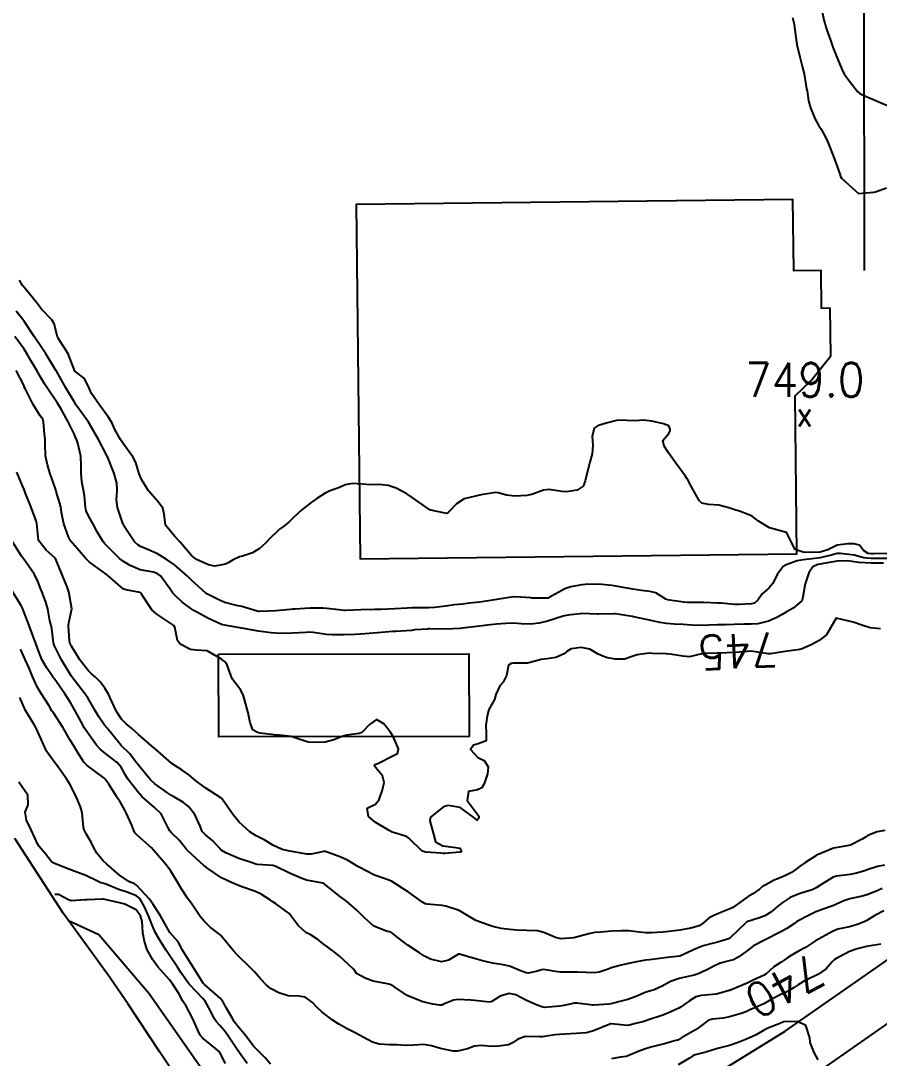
# Model space of a CAD drawing. Header units: metres. Extents: x 298520 to 308411, y 7433745 to 7450750.
# Drawn here: x 305384 to 305485.1, y 7436093.1 to 7436215.3 of the extents above; entities that cross this region are included whole.
import ezdxf
from ezdxf.enums import TextEntityAlignment as Align

# ---------------------------------------------------------------- set-up
doc = ezdxf.new("R2010")
doc.units = ezdxf.units.M
doc.header["$LTSCALE"] = 10
for name, color, linetype in [('Area', 45, 'Continuous'), ('Cotas', 45, 'Continuous'), ('Curvas de Nivel 1m', 11, 'Continuous'), ('Curvas de Nivel 5m', 15, 'Continuous'), ('Edificações', 30, 'Continuous'), ('Pontos Cotados', 45, 'Continuous'), ('Vias Primárias', 230, 'Continuous')]:
    doc.layers.add(name, color=color, linetype=linetype)
doc.styles.add('Style-STANDARD', font='STANDARD.shx')

# ---------------------------------------------------------------- blocks, each defined once
blk = doc.blocks.new('ELVTXT_155')
at = {"layer": 'Pontos Cotados', "linetype": 'Continuous', "style": 'Style-STANDARD'}
for s, height, p in [('749.0', 4, (0, 4)), ('x', 3, (0, 0))]:
    blk.add_text(s, height=height, dxfattribs=at).set_placement(p, align=Align.MIDDLE_CENTER)

msp = doc.modelspace()

# ---------------------------------------------------------------- linework, layer by layer
at = {"layer": 'Area'}
msp.add_polyline3d([(305448.01, 7436023.34, 729.66), (305439.39, 7436035.74, 737.55), (305438.79, 7436036.49, 729.4), (305428.75, 7436051.73, 733.99), (305424.56, 7436058.82, 734.37), (305421.03, 7436063.97, 744.62), (305420.25, 7436064.88, 744.24), (305417.16, 7436069.39, 737.42), (305415.97, 7436071.05, 737.43), (305411.96, 7436076.43, 737.43), (305408.42, 7436082.46, 744.58), (305405.44, 7436086.85, 737.63), (305405.25, 7436087.03, 737.61), (305404.37, 7436087.9, 737.55), (305400.4, 7436093.87, 740.87), (305396.69, 7436099.49, 737.48), (305394.27, 7436103.04, 745.26), (305393.84, 7436103.61, 745.12), (305389.02, 7436110.2, 738.42), (305384.65, 7436117, 747.47), (305383.34, 7436119, 739.32)], dxfattribs=at)
at = {"layer": 'Curvas de Nivel 1m', "flags": 128}
for points, elevation in [([(305478.23, 7436216.98), (305478.65, 7436215.23), (305478.71, 7436214.97), (305478.75, 7436214.82), (305478.9, 7436214.29), (305479.36, 7436212.97), (305479.66, 7436212.17), (305480.12, 7436210.96), (305480.84, 7436209.31), (305481.04, 7436208.95), (305481.6, 7436208.17), (305482.54, 7436206.93), (305482.81, 7436206.71), (305483.24, 7436206.49), (305484.8, 7436205.83), (305486.62, 7436205.04)], 747), ([(305474.91, 7436215.65), (305475.07, 7436215.02), (305475.11, 7436214.81), (305475.34, 7436213.02), (305475.43, 7436212.46), (305475.76, 7436211.01), (305476.09, 7436209.75), (305476.27, 7436209.01), (305476.57, 7436207.24), (305476.61, 7436207), (305476.8, 7436205.84), (305477.01, 7436205), (305477.54, 7436203.76), (305477.98, 7436202.98), (305478.28, 7436202.49), (305478.75, 7436201.63), (305479.06, 7436200.97), (305479.3, 7436200.4), (305479.86, 7436198.96), (305480.51, 7436197.14), (305480.57, 7436196.95), (305480.69, 7436196.73), (305482.66, 7436194.93), (305484.49, 7436195.08), (305484.67, 7436195.14), (305485.96, 7436195.6)], 748), ([(305486.16, 7436152.54), (305484.53, 7436152.53), (305484.16, 7436152.52), (305483.83, 7436152.57), (305483.25, 7436152.91), (305482.78, 7436153.53), (305482.17, 7436153.7), (305481.4, 7436153.71), (305480.17, 7436153.52), (305479.08, 7436152.97), (305478.16, 7436152.71), (305476.46, 7436152.69), (305476.16, 7436152.72), (305475.21, 7436153.01), (305474.18, 7436155.02), (305472.19, 7436155.56), (305470.89, 7436156.38), (305470.21, 7436156.9), (305469.88, 7436157.08), (305468.65, 7436157.52), (305468.22, 7436157.66), (305467.39, 7436157.94), (305466.22, 7436158.24), (305465.02, 7436158.34), (305464.23, 7436158.49), (305463.9, 7436158.81), (305463.7, 7436159.15), (305463.01, 7436160.4), (305462.61, 7436161.16), (305462.48, 7436161.38), (305462.27, 7436161.69), (305461.18, 7436163.18), (305460.3, 7436164.4), (305459.8, 7436165.19), (305459.65, 7436165.86), (305460.33, 7436166.68), (305460.5, 7436167.01), (305460.51, 7436167.19), (305460.34, 7436167.59), (305459.71, 7436167.82), (305458.34, 7436168.12), (305457.38, 7436168.26), (305456.34, 7436168.17), (305455.39, 7436168.2), (305454.34, 7436168.23), (305452.97, 7436167.91), (305452.34, 7436167.71), (305452.02, 7436167.61), (305451.56, 7436167.3), (305451.3, 7436166.32), (305451.39, 7436165.3), (305451.32, 7436164.28), (305451.06, 7436163.3), (305450.9, 7436162.68), (305450.54, 7436161.31), (305450.48, 7436161.09), (305450.25, 7436160.49), (305449.56, 7436160), (305448.24, 7436159.82), (305447.73, 7436159.85), (305446.24, 7436160.08), (305445.6, 7436160.01), (305444.23, 7436159.51), (305444.14, 7436159.48), (305443.64, 7436159.39), (305442.23, 7436159.3), (305441.23, 7436159.42), (305440.24, 7436159.7), (305439.95, 7436159.72), (305438.23, 7436159.45), (305436.23, 7436158.98), (305435.33, 7436158.39), (305434.48, 7436157.5), (305434.35, 7436157.35), (305434.21, 7436157.28), (305432.88, 7436157.52), (305432.34, 7436157.66), (305432.21, 7436157.71), (305431.71, 7436158.04), (305430.23, 7436159.05), (305429.48, 7436159.56), (305428.24, 7436160.24), (305427.29, 7436160.54), (305426.25, 7436160.67), (305425.23, 7436160.63), (305424.25, 7436160.7), (305423.09, 7436160.79), (305422.25, 7436160.63), (305421.56, 7436160.34), (305420.24, 7436159.84), (305420.11, 7436159.79), (305419.89, 7436159.67), (305418.9, 7436159.01), (305418.22, 7436158.57), (305417.13, 7436157.71), (305416.2, 7436156.83), (305415.63, 7436156.29), (305414.96, 7436155.73), (305414.52, 7436155.4), (305414.18, 7436155.12), (305413.49, 7436154.43), (305412.84, 7436153.76), (305412.16, 7436153.14), (305411.31, 7436152.62), (305410.15, 7436152.25), (305409.79, 7436152.15), (305409.05, 7436151.8), (305408.48, 7436151.46), (305408.14, 7436151.3), (305406.9, 7436151.06), (305406.13, 7436151.22), (305404.74, 7436151.85), (305404.15, 7436152.32), (305403.43, 7436153.14), (305402.8, 7436153.88), (305402.17, 7436154.55), (305401.07, 7436155.9), (305400.93, 7436157.18), (305400.77, 7436157.9), (305400.22, 7436158.63), (305399.08, 7436159.92), (305398.25, 7436161.25), (305397.99, 7436161.93), (305397.6, 7436163.27), (305397.26, 7436163.95), (305396.3, 7436165.22), (305395.79, 7436165.97), (305395.14, 7436167.15), (305394.76, 7436167.98), (305394.34, 7436168.65), (305393.34, 7436169.99), (305392.37, 7436171.38), (305392.11, 7436172), (305391.55, 7436173.16), (305390.4, 7436174.03), (305389.64, 7436176.04), (305388.45, 7436177.92), (305388.4, 7436178), (305388.38, 7436178.05), (305387.99, 7436179.58), (305387.69, 7436180.06), (305386.49, 7436181.33), (305385.91, 7436182.09), (305384.52, 7436183.77), (305384.27, 7436184.1), (305383.9, 7436184.74)], 748), ([(305486.15, 7436151.98), (305485.07, 7436151.97), (305484.15, 7436151.96), (305483.3, 7436152.06), (305482.16, 7436152.34), (305480.56, 7436152.55), (305480.16, 7436152.54), (305479.61, 7436152.41), (305478.15, 7436152.05), (305477.23, 7436151.91), (305476.15, 7436151.79), (305475.47, 7436151.68), (305474.15, 7436151.24), (305473.79, 7436151.03), (305473.09, 7436150.07), (305472.59, 7436149.04), (305472.11, 7436148.48), (305471.35, 7436147.81), (305470.83, 7436147.06), (305470.44, 7436146.71), (305470.09, 7436146.62), (305468.63, 7436146.55), (305468.08, 7436146.56), (305466.51, 7436146.69), (305466.09, 7436146.72), (305464.46, 7436146.77), (305464.09, 7436146.77), (305462.46, 7436146.79), (305462.09, 7436146.83), (305460.16, 7436147.12), (305460.09, 7436147.13), (305459.98, 7436147.19), (305458.82, 7436147.93), (305458.1, 7436148.1), (305457.12, 7436148.21), (305456.1, 7436148.37), (305454.76, 7436148.6), (305454.11, 7436148.7), (305453.62, 7436148.78), (305452.11, 7436148.95), (305450.51, 7436148.91), (305450.11, 7436148.85), (305448.81, 7436148.62), (305448.1, 7436148.38), (305446.26, 7436147.36), (305446.15, 7436147.3), (305446.09, 7436147.28), (305444.16, 7436147.31), (305444.09, 7436147.32), (305442.91, 7436147.4), (305442.15, 7436147.47), (305442.09, 7436147.47), (305442.04, 7436147.46), (305441.84, 7436147.41), (305440.34, 7436147.17), (305440.09, 7436147.13), (305438.62, 7436146.91), (305438.08, 7436146.84), (305436.85, 7436146.7), (305436.08, 7436146.61), (305435.07, 7436146.5), (305434.08, 7436146.37), (305432.77, 7436146.21), (305432.08, 7436146.17), (305431.45, 7436146.16), (305430.08, 7436146.14), (305429.52, 7436146.11), (305428.08, 7436146.03), (305426.43, 7436145.95), (305426.08, 7436145.96), (305425.71, 7436145.97), (305424.08, 7436145.91), (305422.29, 7436145.86), (305422.08, 7436145.86), (305421.85, 7436145.88), (305420.08, 7436146.08), (305419.64, 7436146.11), (305418.08, 7436146.12), (305416.36, 7436146), (305416.08, 7436145.99), (305415.81, 7436145.98), (305414.07, 7436145.81), (305413.2, 7436145.75), (305412.12, 7436145.73), (305412.07, 7436145.73), (305411.89, 7436145.77), (305410.08, 7436146.3), (305409.44, 7436146.43), (305408.08, 7436146.79), (305407.37, 7436147.1), (305406.09, 7436147.71), (305405.89, 7436147.84), (305404.11, 7436149.44), (305403.9, 7436149.65), (305403.67, 7436149.87), (305402.13, 7436151.22), (305401.18, 7436151.9), (305400.15, 7436152.5), (305399.08, 7436152.99), (305398.16, 7436153.39), (305397.81, 7436153.59), (305397.43, 7436153.94), (305396.19, 7436155.83), (305396.13, 7436155.96), (305396.08, 7436156.08), (305395.44, 7436157.97), (305395.31, 7436158.88), (305395.41, 7436159.97), (305395.37, 7436160.84), (305395.03, 7436161.97), (305394.28, 7436163.84), (305394.22, 7436163.98), (305394.17, 7436164.1), (305393.19, 7436165.99), (305392.33, 7436167.45), (305392.13, 7436167.8), (305392.01, 7436168), (305391.32, 7436168.99), (305390.57, 7436170.03), (305390.36, 7436170.35), (305389.36, 7436172.04), (305388.4, 7436173.74), (305388.29, 7436173.94), (305388.22, 7436174.05), (305387.89, 7436174.57), (305387, 7436176.07), (305386.77, 7436176.41), (305386.44, 7436176.87), (305385.62, 7436178.09), (305384.47, 7436179.84), (305384.28, 7436180.1), (305383.52, 7436181.07)], 747), ([(305485.61, 7436151.42), (305484.15, 7436151.4), (305482.72, 7436151.49), (305482.15, 7436151.59), (305481.4, 7436151.69), (305480.15, 7436151.64), (305478.55, 7436151.38), (305478.15, 7436151.3), (305477.88, 7436151.25), (305477.3, 7436150.99), (305476.84, 7436150.28), (305476.4, 7436149), (305476.34, 7436148.77), (305476.1, 7436147.4), (305476.03, 7436147.06), (305475.99, 7436147), (305474.98, 7436146.11), (305474.07, 7436145.59), (305473.7, 7436145.39), (305473.05, 7436145.04), (305472.06, 7436144.59), (305470.82, 7436144.29), (305470.05, 7436144.24), (305469.2, 7436144.23), (305468.05, 7436144.19), (305467.01, 7436144.16), (305466.05, 7436144.14), (305465.06, 7436144.12), (305464.05, 7436144.09), (305463.03, 7436144.13), (305462.05, 7436144.2), (305460.99, 7436144.24), (305460.05, 7436144.31), (305459.29, 7436144.43), (305458.06, 7436144.7), (305456.2, 7436145.1), (305456.06, 7436145.12), (305455.27, 7436145.25), (305454.07, 7436145.45), (305453.86, 7436145.47), (305452.07, 7436145.43), (305451.93, 7436145.43), (305450.07, 7436145.48), (305449.91, 7436145.47), (305448.75, 7436145.32), (305448.06, 7436145.23), (305447.91, 7436145.18), (305446.05, 7436144.57), (305445.07, 7436144.35), (305444.05, 7436144.24), (305442.94, 7436144.29), (305442.05, 7436144.36), (305441.15, 7436144.32), (305440.05, 7436144.24), (305439.32, 7436144.16), (305438.05, 7436144.01), (305436.38, 7436143.81), (305436.05, 7436143.77), (305435.79, 7436143.74), (305434.04, 7436143.66), (305432.18, 7436143.67), (305432.04, 7436143.67), (305431.92, 7436143.66), (305430.42, 7436143.55), (305430.08, 7436143.51), (305430.04, 7436143.51), (305428.22, 7436143.39), (305428.04, 7436143.38), (305427.84, 7436143.37), (305426.04, 7436143.22), (305424.57, 7436143.08), (305424.04, 7436143.04), (305423.42, 7436143.02), (305422.04, 7436142.97), (305420.72, 7436142.98), (305420.04, 7436143.03), (305418.48, 7436143.24), (305418.04, 7436143.28), (305417.61, 7436143.27), (305416.04, 7436143.17), (305414.64, 7436143.13), (305414.04, 7436143.17), (305413.51, 7436143.22), (305412.04, 7436143.41), (305410.08, 7436143.75), (305410.04, 7436143.76), (305409.82, 7436143.79), (305408.05, 7436144.1), (305407.66, 7436144.21), (305406.06, 7436144.93), (305404.43, 7436145.86), (305404.08, 7436146.08), (305403.04, 7436146.83), (305402.09, 7436147.71), (305401.95, 7436147.89), (305401.65, 7436148.34), (305400.5, 7436149.91), (305400.12, 7436150.21), (305399.69, 7436150.34), (305398.12, 7436150.64), (305396.94, 7436151.14), (305396.14, 7436151.61), (305395.67, 7436151.96), (305394.16, 7436153.45), (305393.9, 7436153.73), (305393.72, 7436153.99), (305393.06, 7436155.11), (305392.58, 7436156), (305392.2, 7436156.65), (305391.75, 7436157.54), (305391.65, 7436158.01), (305391.56, 7436159.34), (305391.44, 7436160.01), (305391.25, 7436161.01), (305391.16, 7436162.02), (305391.14, 7436162.88), (305391.1, 7436164.02), (305390.78, 7436165.55), (305390.59, 7436166.03), (305390.5, 7436166.22), (305390.32, 7436166.63), (305389.64, 7436168.04), (305388.75, 7436169.64), (305388.5, 7436170.05), (305388.36, 7436170.26), (305387.14, 7436172.07), (305386.85, 7436172.53), (305386.4, 7436173.29), (305385.92, 7436174.08), (305385.23, 7436175.28), (305384.76, 7436176.1), (305384.44, 7436176.6), (305383.33, 7436178.11)], 746), ([(305485.77, 7436119.94), (305484.86, 7436119.8), (305483.76, 7436119.37), (305483.48, 7436119.18), (305483.1, 7436118.91), (305481.75, 7436118.24), (305480.64, 7436118.04), (305479.74, 7436117.88), (305477.83, 7436117.08), (305477.73, 7436117.03), (305477.7, 7436117.01), (305477.65, 7436116.98), (305476.48, 7436116.24), (305475.72, 7436115.7), (305475.32, 7436115.4), (305474.77, 7436115.01), (305474.08, 7436114.65), (305473.71, 7436114.5), (305472.67, 7436114.06), (305471.69, 7436113.53), (305471.39, 7436113.35), (305471, 7436113.06), (305470.23, 7436112.51), (305469.67, 7436112.16), (305468.16, 7436111.09), (305467.87, 7436110.89), (305467.66, 7436110.78), (305466.45, 7436110.31), (305465.65, 7436109.96), (305465.11, 7436109.65), (305464.47, 7436109.13), (305463.99, 7436108.78), (305463.63, 7436108.64), (305462.94, 7436108.47), (305461.62, 7436108.21), (305460.71, 7436108.09), (305459.62, 7436107.98), (305458.3, 7436107.89), (305457.62, 7436107.91), (305456.85, 7436107.99), (305455.62, 7436108.12), (305454.72, 7436108.15), (305453.62, 7436108.11), (305452.34, 7436108), (305451.62, 7436107.93), (305451.08, 7436107.83), (305449.61, 7436107.42), (305449.17, 7436107.32), (305447.61, 7436107.19), (305447.01, 7436107.35), (305445.62, 7436107.94), (305444.87, 7436108.12), (305443.62, 7436108.17), (305442.43, 7436108.21), (305441.62, 7436108.3), (305440.61, 7436108.43), (305439.63, 7436108.65), (305439.03, 7436108.85), (305437.63, 7436109.35), (305437.43, 7436109.46), (305435.65, 7436110.53), (305434.1, 7436111.06), (305433.66, 7436111.13), (305431.9, 7436111.29), (305431.66, 7436111.32), (305431.34, 7436111.53), (305429.67, 7436112.73), (305429.16, 7436113.04), (305428.36, 7436113.57), (305427.69, 7436113.98), (305427.07, 7436114.21), (305425.7, 7436114.7), (305423.88, 7436115.62), (305423.71, 7436115.72), (305422.53, 7436116.44), (305421.72, 7436116.81), (305419.92, 7436117.48), (305419.73, 7436117.49), (305418.25, 7436117.17), (305417.73, 7436117.18), (305417.29, 7436117.26), (305415.73, 7436117.52), (305414.81, 7436117.73), (305413.74, 7436118.22), (305412.79, 7436118.8), (305411.75, 7436119.32), (305411.01, 7436119.78), (305409.77, 7436120.91), (305409.05, 7436121.8), (305407.8, 7436123.61), (305407.71, 7436123.72), (305407.6, 7436123.81), (305405.82, 7436124.95), (305404.62, 7436125.85), (305403.84, 7436126.49), (305403.03, 7436127.06), (305401.85, 7436127.85), (305401.8, 7436127.89), (305399.87, 7436129.55), (305399.45, 7436129.91), (305397.89, 7436131.26), (305397.12, 7436131.94), (305396.46, 7436132.51), (305395.91, 7436133.06), (305395.33, 7436133.97), (305394.77, 7436135.14), (305394.37, 7436135.98), (305393.96, 7436136.7), (305393.41, 7436137.43), (305392.85, 7436138), (305392.38, 7436138.4), (305391.98, 7436138.78), (305391.01, 7436140.02), (305390.02, 7436141.64), (305389.84, 7436142.03), (305389.79, 7436142.26), (305389.67, 7436144.03), (305389.69, 7436144.39), (305390.04, 7436146.03), (305390.04, 7436146.06), (305389.7, 7436148.03), (305389.51, 7436148.63), (305388.92, 7436150.04), (305388.14, 7436151.95), (305388.06, 7436152.05), (305387.02, 7436152.93), (305386.16, 7436154.03), (305386.14, 7436154.08), (305386.12, 7436154.12), (305385.94, 7436156.08), (305385.87, 7436156.41), (305385.24, 7436158.09), (305384.58, 7436159.74), (305384.43, 7436160.1), (305384.24, 7436160.51), (305383.57, 7436162.11)], 744), ([(305485.72, 7436115.87), (305484.9, 7436115.7), (305483.71, 7436115.33), (305483.4, 7436115.22), (305482.42, 7436114.92), (305481.7, 7436114.77), (305480.08, 7436114.57), (305479.7, 7436114.45), (305478.35, 7436113.63), (305477.69, 7436113.2), (305477.55, 7436113.12), (305477.2, 7436112.98), (305476.06, 7436112.61), (305475.68, 7436112.49), (305474.62, 7436112.06), (305473.67, 7436111.44), (305473.19, 7436111.03), (305472.36, 7436110.33), (305471.65, 7436109.89), (305471.03, 7436109.66), (305469.64, 7436109.23), (305469.53, 7436109.18), (305469.39, 7436109.07), (305467.62, 7436107.35), (305467.47, 7436107.24), (305467.15, 7436107.1), (305465.97, 7436106.76), (305465.61, 7436106.67), (305464.38, 7436106.36), (305463.6, 7436106.07), (305461.65, 7436105.17), (305461.61, 7436105.15), (305461.59, 7436105.15), (305459.83, 7436104.95), (305459.59, 7436104.92), (305458.06, 7436104.74), (305457.58, 7436104.67), (305456.35, 7436104.46), (305455.58, 7436104.29), (305454.74, 7436104.09), (305453.57, 7436103.77), (305453.2, 7436103.64), (305452.15, 7436103.28), (305451.56, 7436103.19), (305449.6, 7436103.27), (305449.56, 7436103.27), (305449.52, 7436103.27), (305447.56, 7436103.29), (305447.01, 7436103.35), (305445.57, 7436103.57), (305445.37, 7436103.56), (305444.74, 7436103.37), (305443.78, 7436103.15), (305443.56, 7436103.19), (305443.42, 7436103.24), (305443, 7436103.39), (305441.57, 7436103.96), (305440.84, 7436104.15), (305439.58, 7436104.35), (305438.42, 7436104.6), (305437.58, 7436104.83), (305435.68, 7436105.39), (305435.59, 7436105.39), (305434.39, 7436104.68), (305433.58, 7436104.48), (305432.29, 7436104.81), (305431.59, 7436105.17), (305430.99, 7436105.54), (305429.6, 7436106.47), (305428.97, 7436106.92), (305428.13, 7436107.57), (305427.86, 7436107.82), (305427.62, 7436107.97), (305427.09, 7436108.11), (305425.62, 7436108.67), (305424.57, 7436109.61), (305423.65, 7436110.55), (305422.38, 7436111.64), (305421.95, 7436111.93), (305421.67, 7436112.14), (305419.77, 7436113.67), (305419.68, 7436113.73), (305419.6, 7436113.75), (305417.69, 7436114.12), (305417.06, 7436114.33), (305415.7, 7436114.94), (305414.01, 7436115.74), (305413.71, 7436115.81), (305411.89, 7436115.95), (305411.72, 7436115.98), (305411.4, 7436116.09), (305409.72, 7436116.65), (305408.2, 7436117.33), (305407.73, 7436117.59), (305407.61, 7436117.69), (305407.49, 7436117.81), (305406.65, 7436118.73), (305405.75, 7436119.47), (305405.42, 7436119.84), (305405.17, 7436120.44), (305404.53, 7436121.85), (305403.79, 7436122.77), (305403.19, 7436123.26), (305402.13, 7436123.89), (305401.81, 7436124.07), (305401.32, 7436124.38), (305399.83, 7436125.44), (305399.31, 7436125.92), (305397.85, 7436127.67), (305397.75, 7436127.83), (305397.68, 7436127.93), (305396.9, 7436128.98), (305395.87, 7436129.94), (305395.85, 7436129.96), (305395.7, 7436130.14), (305394.2, 7436131.98), (305393.91, 7436132.35), (305393.24, 7436133.31), (305392.83, 7436134), (305391.95, 7436135.55), (305391.64, 7436136.01), (305390.45, 7436137.54), (305390.07, 7436138.03), (305389.97, 7436138.16), (305388.84, 7436140.04), (305388.02, 7436141.7), (305387.91, 7436142.05), (305387.71, 7436143.73), (305387.64, 7436144.06), (305387.48, 7436144.63), (305387.23, 7436146.06), (305386.97, 7436146.95), (305386.51, 7436148.07), (305386.39, 7436148.37), (305386.1, 7436149.18), (305385.68, 7436150.08), (305384.6, 7436151.63), (305384.25, 7436152.1), (305384.14, 7436152.25), (305382.95, 7436154.11)], 743), ([(305485.45, 7436113.11), (305484.94, 7436112.89), (305483.68, 7436112.39), (305482.95, 7436112.19), (305481.67, 7436111.89), (305480.95, 7436111.65), (305479.66, 7436111.1), (305479.28, 7436110.96), (305478.08, 7436110.55), (305477.65, 7436110.36), (305476.72, 7436109.91), (305475.64, 7436109.36), (305475.42, 7436109.22), (305475.12, 7436109.01), (305474.23, 7436108.41), (305473.62, 7436108.07), (305471.61, 7436107.05), (305470.31, 7436106.36), (305469.6, 7436105.84), (305468.6, 7436105.08), (305467.94, 7436104.74), (305467.59, 7436104.63), (305466.37, 7436104.32), (305465.58, 7436103.95), (305465.04, 7436103.66), (305463.99, 7436103.14), (305463.68, 7436103.02), (305463.56, 7436102.98), (305463.34, 7436102.92), (305461.56, 7436102.53), (305460.54, 7436102.19), (305459.55, 7436101.63), (305458.62, 7436101.2), (305457.8, 7436100.96), (305457.54, 7436100.86), (305456.38, 7436100.38), (305455.53, 7436100.07), (305454.87, 7436099.9), (305453.52, 7436099.55), (305453.28, 7436099.5), (305451.51, 7436099.37), (305451.43, 7436099.37), (305449.52, 7436099.62), (305449.22, 7436099.61), (305447.97, 7436099.33), (305447.51, 7436099.26), (305445.75, 7436099.12), (305445.51, 7436099.15), (305444.84, 7436099.37), (305443.52, 7436099.99), (305442.34, 7436100.59), (305441.53, 7436100.78), (305440.5, 7436100.45), (305439.52, 7436099.8), (305439.22, 7436099.73), (305437.52, 7436099.93), (305437.03, 7436099.96), (305435.52, 7436100.06), (305435.01, 7436099.99), (305433.82, 7436099.5), (305433.62, 7436099.39), (305433.51, 7436099.38), (305433.4, 7436099.39), (305432.55, 7436099.51), (305431.52, 7436099.73), (305431.25, 7436099.8), (305429.53, 7436100.54), (305427.95, 7436101.57), (305427.7, 7436101.73), (305427.55, 7436101.81), (305427.24, 7436101.88), (305425.55, 7436102.23), (305424.6, 7436102.56), (305423.56, 7436103.13), (305423.36, 7436103.42), (305423.21, 7436103.63), (305421.59, 7436105.16), (305420.93, 7436105.66), (305419.6, 7436106.64), (305419.02, 7436107.1), (305418.1, 7436107.69), (305417.77, 7436107.86), (305417.62, 7436107.95), (305416.7, 7436108.78), (305416.01, 7436109.71), (305415.64, 7436110.17), (305414.05, 7436111.35), (305413.66, 7436111.6), (305413.44, 7436111.74), (305412.35, 7436112.44), (305411.67, 7436112.78), (305410.2, 7436113.26), (305409.68, 7436113.48), (305408.94, 7436113.8), (305407.69, 7436114.39), (305406.06, 7436115.49), (305405.71, 7436115.75), (305405.6, 7436115.84), (305403.73, 7436117.55), (305403.57, 7436117.7), (305403.44, 7436117.86), (305402.68, 7436118.81), (305401.75, 7436119.71), (305401.59, 7436119.89), (305401.39, 7436120.26), (305400.58, 7436121.9), (305399.79, 7436122.66), (305398.33, 7436123.92), (305397.81, 7436124.49), (305396.69, 7436125.95), (305396.36, 7436126.48), (305395.85, 7436127.41), (305395.39, 7436127.96), (305393.86, 7436129.14), (305393.4, 7436129.52), (305392.98, 7436129.99), (305391.9, 7436131.48), (305391.56, 7436132.01), (305391.13, 7436132.8), (305390.45, 7436134.02), (305389.94, 7436134.92), (305389.24, 7436136.04), (305387.97, 7436137.84), (305387.88, 7436137.96), (305387.81, 7436138.05), (305387.07, 7436139.15), (305386.54, 7436140.07), (305386.01, 7436141.41), (305385.78, 7436142.08), (305385.64, 7436142.47), (305385.04, 7436144.09), (305384.36, 7436145.81), (305384.24, 7436146.1), (305384.08, 7436146.45), (305383.02, 7436148.11)], 742), ([(305485.66, 7436110.49), (305484.61, 7436109.94), (305483.64, 7436109.37), (305483.34, 7436109.21), (305482.64, 7436108.92), (305481.89, 7436108.67), (305481.63, 7436108.61), (305480.25, 7436108.32), (305479.62, 7436108.07), (305477.61, 7436106.98), (305476.42, 7436106.17), (305475.6, 7436105.73), (305475.12, 7436105.48), (305474.36, 7436105.01), (305473.92, 7436104.69), (305473.58, 7436104.46), (305472.7, 7436103.9), (305471.75, 7436103.05), (305471.56, 7436102.93), (305470.28, 7436102.34), (305469.55, 7436101.97), (305467.62, 7436101.17), (305467.54, 7436101.15), (305467.51, 7436101.13), (305467.43, 7436101.1), (305465.96, 7436100.7), (305465.54, 7436100.63), (305464.14, 7436100.53), (305463.53, 7436100.37), (305462.76, 7436099.91), (305461.71, 7436099.17), (305461.51, 7436099.04), (305460.24, 7436098.44), (305459.5, 7436098.16), (305457.96, 7436097.67), (305457.5, 7436097.51), (305457.28, 7436097.44), (305456.42, 7436097.23), (305455.7, 7436097.03), (305455.49, 7436097.01), (305453.55, 7436097.21), (305453.49, 7436097.2), (305453.39, 7436097.16), (305451.48, 7436096.35), (305450.64, 7436096.14), (305449.48, 7436096.04), (305448.11, 7436095.97), (305447.48, 7436095.93), (305446.94, 7436095.89), (305445.48, 7436095.68), (305445.16, 7436095.68), (305443.48, 7436095.69), (305442.56, 7436095.39), (305441.93, 7436094.94), (305441.46, 7436094.73), (305440.32, 7436094.56), (305439.46, 7436094.53), (305438.28, 7436094.63), (305437.46, 7436094.55), (305436.66, 7436094.26), (305435.45, 7436093.97), (305434.95, 7436093.98), (305433.45, 7436094.3), (305432.39, 7436094.59), (305431.46, 7436094.74), (305430.34, 7436094.66), (305429.46, 7436094.63), (305428.33, 7436094.7), (305427.46, 7436094.72), (305426.26, 7436094.79), (305425.46, 7436095.05), (305424.36, 7436095.61), (305423.48, 7436096.1), (305422.46, 7436096.61), (305421.49, 7436097.14), (305420.72, 7436097.66), (305419.5, 7436098.6), (305418.93, 7436099.1), (305418.4, 7436099.69), (305417.52, 7436100.34), (305416.77, 7436100.46), (305415.52, 7436100.48), (305414.42, 7436100.84), (305413.54, 7436101.32), (305412.98, 7436101.75), (305412.29, 7436102.5), (305411.56, 7436103.32), (305411.11, 7436103.77), (305409.58, 7436105.26), (305409.09, 7436105.8), (305407.61, 7436107.6), (305407.5, 7436107.7), (305407.34, 7436107.81), (305406.36, 7436108.56), (305405.63, 7436109.29), (305405.16, 7436109.84), (305404.05, 7436111.46), (305403.76, 7436111.86), (305403.66, 7436112), (305402.94, 7436113.14), (305402.5, 7436113.88), (305401.7, 7436115.17), (305401.16, 7436115.9), (305399.73, 7436117.59), (305399.43, 7436117.91), (305397.75, 7436119.41), (305397.49, 7436119.68), (305397.37, 7436119.94), (305397.14, 7436120.56), (305396.48, 7436121.95), (305396.26, 7436122.42), (305395.8, 7436123.26), (305395.33, 7436123.96), (305394.4, 7436125.4), (305393.99, 7436125.98), (305393.83, 7436126.14), (305392.78, 7436126.93), (305391.85, 7436127.61), (305391.47, 7436128.01), (305390.73, 7436129.15), (305390.21, 7436130.03), (305389.88, 7436130.59), (305389.03, 7436132.04), (305387.92, 7436133.8), (305387.81, 7436133.94), (305387.72, 7436134.05), (305387.38, 7436134.61), (305386.45, 7436136.07), (305386.25, 7436136.37), (305385.96, 7436136.86), (305385.43, 7436138.09), (305385.02, 7436139.06), (305384.56, 7436140.09), (305384.01, 7436141.29)], 741), ([(305410.7, 7436092.51), (305409.81, 7436093.79), (305409.45, 7436094.3), (305408.43, 7436095.81), (305408.04, 7436096.37), (305407.48, 7436097.01), (305407.08, 7436097.41), (305406.83, 7436097.82), (305406.39, 7436098.72), (305405.77, 7436099.84), (305405.52, 7436100.15), (305403.89, 7436101.86), (305403.55, 7436102.28), (305402.91, 7436103.23), (305402.49, 7436103.88), (305401.58, 7436105.21), (305401.12, 7436105.89), (305400.36, 7436107.15), (305399.91, 7436107.91), (305399.62, 7436108.53), (305399.09, 7436109.92), (305398.6, 7436110.97), (305398.05, 7436111.93), (305397.67, 7436112.27), (305396.44, 7436112.72), (305395.67, 7436112.97), (305394, 7436113.66), (305393.68, 7436113.75), (305393.49, 7436113.79), (305393.08, 7436113.99), (305391.69, 7436114.66), (305390.66, 7436115.05), (305389.7, 7436115.39), (305388, 7436116.05), (305387.71, 7436116.22), (305386.9, 7436117.24), (305386.22, 7436118.07), (305386.03, 7436118.37), (305385.74, 7436118.99), (305385.25, 7436120.09), (305384.71, 7436121.15), (305384.56, 7436122.09), (305384.91, 7436122.98), (305384.87, 7436124.09), (305383.83, 7436125.62)], 739), ([(305408.15, 7436092.53), (305407.5, 7436093.82), (305407.44, 7436093.91), (305406.97, 7436094.3), (305405.47, 7436095.49), (305405.17, 7436095.84), (305404.88, 7436096.44), (305404.25, 7436097.85), (305403.51, 7436099.27), (305403.28, 7436099.63), (305403.13, 7436099.87), (305402.65, 7436100.75), (305401.9, 7436101.88), (305401.75, 7436102.1), (305401.55, 7436102.37), (305400.2, 7436103.9), (305399.58, 7436104.72), (305398.94, 7436105.92), (305398.63, 7436106.9), (305398.43, 7436107.92), (305398.33, 7436109.22), (305398.14, 7436109.92), (305397.64, 7436110.62), (305396.31, 7436111.29), (305395.66, 7436111.44), (305393.78, 7436111.86), (305393.66, 7436111.88), (305391.87, 7436111.79), (305391.66, 7436111.78), (305390, 7436111.68), (305389.66, 7436111.78), (305388.47, 7436112.43), (305388.07, 7436112.43)], 738), ([(305477.93, 7436092.97), (305477.46, 7436093.82), (305476.99, 7436094.98), (305476.94, 7436095.53), (305476.49, 7436096.99), (305475.5, 7436097.48), (305473.9, 7436097.43), (305473.5, 7436097.27), (305473.33, 7436097.2), (305472.91, 7436097.04), (305471.91, 7436096.63), (305471.49, 7436096.39), (305470.64, 7436095.9), (305469.48, 7436095.39), (305468.71, 7436095.08), (305467.82, 7436094.74), (305467.47, 7436094.64), (305466.23, 7436094.34), (305465.46, 7436094.11), (305464.71, 7436093.87), (305463.45, 7436093.53), (305463.18, 7436093.41), (305462.76, 7436093.15), (305461.43, 7436092.36)], 739)]:
    msp.add_lwpolyline(points, dxfattribs=dict(at, elevation=elevation))
at = {"layer": 'Curvas de Nivel 5m', "flags": 128}
for points, elevation in [([(305485.25, 7436143.69), (305484.05, 7436143.8), (305483.2, 7436144.06), (305482.06, 7436144.46), (305480.06, 7436144.95), (305478.89, 7436142.97), (305478.04, 7436142.3), (305477.16, 7436141.86), (305476.03, 7436141.32), (305475.78, 7436141.25), (305474.02, 7436141.02), (305472.32, 7436140.75), (305472.02, 7436140.75), (305470.02, 7436141.07), (305468.21, 7436140.9), (305468.02, 7436140.89), (305466.29, 7436140.84), (305466.02, 7436140.84), (305464.38, 7436140.77), (305464.02, 7436140.69), (305462.77, 7436140.4), (305462.01, 7436140.46), (305460.5, 7436140.7), (305460.02, 7436140.73), (305458.43, 7436140.8), (305458.02, 7436140.81), (305456.62, 7436140.63), (305456.01, 7436140.42), (305455.12, 7436140.13), (305454.01, 7436140.12), (305452.98, 7436140.31), (305452.01, 7436140.69), (305451.06, 7436141.3), (305450.02, 7436141.5), (305448.86, 7436141.33), (305448.35, 7436141.01), (305448.01, 7436140.75), (305447.04, 7436140.31), (305446, 7436140.15), (305445.3, 7436140.07), (305444, 7436139.71), (305443.72, 7436139.66), (305442, 7436139.63), (305441.78, 7436139.62), (305441.48, 7436139.42), (305441.22, 7436138.18), (305440.83, 7436137.42), (305440.44, 7436136.96), (305439.96, 7436135.96), (305439.87, 7436135.51), (305439.84, 7436135.43), (305439.17, 7436134.21), (305438.95, 7436133.44), (305438.78, 7436132.31), (305438.83, 7436131.45), (305438.84, 7436130.49), (305437.88, 7436130.16), (305437.34, 7436130.01), (305437.01, 7436129.47), (305437.86, 7436128.56), (305438.6, 7436128.19), (305439.08, 7436127.44), (305439, 7436126.6), (305438.6, 7436125.45), (305438.32, 7436124.96), (305437.82, 7436124.74), (305436.76, 7436124.53), (305436.62, 7436123.47), (305437.79, 7436121.9), (305437.98, 7436121.65), (305437.96, 7436121.46), (305437.91, 7436121.33), (305437.78, 7436121.17), (305437.37, 7436121.46), (305435.79, 7436122.66), (305434.38, 7436122.91), (305433.8, 7436122.72), (305432.29, 7436121.52), (305432.21, 7436121.09), (305432.64, 7436119.52), (305432.86, 7436118.63), (305433.74, 7436118.13), (305435.27, 7436117.96), (305435.74, 7436117.88), (305435.92, 7436117.48), (305435.81, 7436117.4), (305435.73, 7436117.39), (305433.98, 7436117.25), (305433.73, 7436117.26), (305433.51, 7436117.28), (305431.73, 7436117.4), (305431.32, 7436117.53), (305429.75, 7436119.03), (305429.44, 7436119.24), (305428.45, 7436119.57), (305427.76, 7436119.77), (305427.4, 7436119.94), (305425.77, 7436120.91), (305424.97, 7436121.61), (305424.84, 7436122.56), (305425.8, 7436123.05), (305426.26, 7436123.59), (305426.65, 7436124.75), (305426.84, 7436125.58), (305426.63, 7436126.38), (305425.85, 7436127.34), (305425.65, 7436127.6), (305425.74, 7436127.71), (305425.85, 7436127.75), (305426.16, 7436127.89), (305427.86, 7436128.75), (305428.41, 7436129.02), (305428.52, 7436129.56), (305427.89, 7436131.01), (305427.52, 7436131.58), (305426.81, 7436132.49), (305425.92, 7436133.01), (305425.09, 7436132.43), (305424.3, 7436131.62), (305424.08, 7436131.44), (305423.9, 7436131.37), (305422.38, 7436131.16), (305421.89, 7436131.02), (305420.91, 7436130.63), (305419.88, 7436130.36), (305419.27, 7436130.29), (305417.88, 7436130.35), (305416.93, 7436130.66), (305415.89, 7436131.01), (305414.47, 7436131.16), (305413.89, 7436131.21), (305412.25, 7436131.41), (305411.9, 7436131.48), (305411.37, 7436131.78), (305411.07, 7436132.62), (305410.82, 7436133.78), (305410.39, 7436135.35), (305410.26, 7436135.79), (305409.96, 7436136.47), (305408.92, 7436137.8), (305408.29, 7436139.51), (305408.06, 7436139.81), (305407.99, 7436139.87), (305407.69, 7436140.12), (305406.01, 7436141.09), (305404.68, 7436141.19), (305404.01, 7436141.27), (305402.8, 7436141.88), (305402.48, 7436142.33), (305402.17, 7436143.89), (305402.05, 7436144.06), (305401.48, 7436144.47), (305400.07, 7436145.42), (305399.49, 7436145.92), (305398.25, 7436147.76), (305398.14, 7436147.93), (305398.09, 7436147.95), (305396.4, 7436148.26), (305396.1, 7436148.41), (305394.28, 7436149.98), (305394.11, 7436150.11), (305393.66, 7436150.45), (305392.14, 7436151.54), (305391.68, 7436152.01), (305390.16, 7436153.72), (305389.92, 7436154.03), (305389.68, 7436154.52), (305389.12, 7436156.04), (305388.86, 7436157.39), (305388.75, 7436158.04), (305388.23, 7436159.86), (305388.18, 7436160), (305388.16, 7436160.05), (305388.12, 7436160.16), (305387.48, 7436162.06), (305387.2, 7436162.99), (305386.94, 7436164.07), (305386.9, 7436165.48), (305386.91, 7436166.07), (305386.83, 7436166.59), (305386.73, 7436168.07), (305386.63, 7436168.37), (305386.34, 7436168.76), (305385.49, 7436170.09), (305384.59, 7436171.89), (305384.49, 7436172.1), (305384.39, 7436172.35), (305383.51, 7436174.11)], 745), ([(305413.43, 7436092.46), (305412.85, 7436093.16), (305412.23, 7436093.76), (305411.46, 7436094.58), (305410.54, 7436095.78), (305409.49, 7436097.05), (305409.17, 7436097.47), (305408.96, 7436097.8), (305408.27, 7436099.04), (305407.85, 7436099.81), (305407.52, 7436100.2), (305405.68, 7436101.84), (305405.61, 7436101.91), (305405.54, 7436101.99), (305404.36, 7436103.85), (305403.58, 7436105.02), (305403.09, 7436105.87), (305402.56, 7436106.83), (305401.65, 7436107.89), (305401.63, 7436107.91), (305401.61, 7436107.93), (305400.49, 7436109.9), (305399.65, 7436111.25), (305399.16, 7436111.91), (305397.68, 7436113.5), (305397.42, 7436113.67), (305396.76, 7436113.94), (305395.69, 7436114.71), (305394.16, 7436115.98), (305393.72, 7436116.41), (305393.02, 7436117.28), (305392.6, 7436118), (305392.32, 7436118.58), (305391.75, 7436119.56), (305391.52, 7436120.01), (305391.45, 7436120.32), (305391.26, 7436122.02), (305391.06, 7436122.74), (305390.54, 7436124.02), (305389.82, 7436125.42), (305389.44, 7436126.03), (305388.36, 7436127.53), (305387.96, 7436128.05), (305387.85, 7436128.17), (305387.07, 7436129.27), (305386.72, 7436130.07), (305385.9, 7436131.92), (305385.82, 7436132.08), (305385.66, 7436132.33), (305384.61, 7436134.09), (305383.95, 7436135.62)], 740), ([(305485.29, 7436106.57), (305483.61, 7436106.3), (305482.53, 7436106), (305481.6, 7436105.69), (305481.09, 7436105.45), (305480.13, 7436104.94), (305479.8, 7436104.74), (305479.59, 7436104.49), (305478.88, 7436103.65), (305477.87, 7436102.98), (305477.56, 7436102.83), (305476.31, 7436102.24), (305475.55, 7436101.78), (305475.09, 7436101.47), (305474.3, 7436101.01), (305473.8, 7436100.76), (305473.54, 7436100.64), (305472.47, 7436100.1), (305471.52, 7436099.55), (305471.19, 7436099.38), (305470.48, 7436099.06), (305469.8, 7436098.78), (305469.51, 7436098.66), (305468.84, 7436098.41), (305467.5, 7436098), (305466.75, 7436097.86), (305465.5, 7436097.75), (305465.01, 7436097.61), (305464.35, 7436097.13), (305463.88, 7436096.74), (305463.49, 7436096.49), (305461.84, 7436095.53), (305461.47, 7436095.32), (305461.37, 7436095.28), (305461.02, 7436095.17), (305459.82, 7436094.84), (305459.47, 7436094.74), (305458.24, 7436094.43), (305457.46, 7436094.2), (305456.74, 7436093.94), (305455.45, 7436093.39), (305455.33, 7436093.36), (305454.64, 7436093.25), (305453.61, 7436093.09)], 740)]:
    msp.add_lwpolyline(points, dxfattribs=dict(at, elevation=elevation))
at = {"layer": 'Edificações'}
for points in [[(305478.33, 7436181.41), (305478.28, 7436185.87), (305475.04, 7436185.83), (305474.94, 7436194.21), (305423.53, 7436193.62), (305424.01, 7436151.94), (305475.42, 7436152.52), (305475.21, 7436171.1), (305477.07, 7436172.89), (305479.4, 7436175.83), (305479.34, 7436181.42)], [(305407.34, 7436140.69), (305436.81, 7436140.74), (305436.83, 7436131.03), (305407.35, 7436130.99)]]:
    msp.add_lwpolyline(points, close=True, dxfattribs=at)
at = {"layer": 'Vias Primárias'}
for points in [[(305483.39, 7436185.86), (305483.33, 7436217.64), (305480.95, 7436226.3), (305467.92, 7436246.14, 0.066981), (305463.46, 7436251.28, 0.08754), (305452.99, 7436257.66, 0.119957), (305440.31, 7436259.37, 0.05044), (305431.85, 7436257.61, 0.071113), (305428.56, 7436256.03), (305405.78, 7436240.55), (305398.33, 7436237.46), (305390.72, 7436232.98), (305381.74, 7436227.06), (305376, 7436223.38), (305364.83, 7436241.82), (305360.52, 7436246.66), (305349.1, 7436262.61), (305327.93, 7436293.77), (305296.73, 7436340.86), (305274.33, 7436373.68), (305254.24, 7436404.31), (305248.26, 7436412.68, 0.125954), (305240.24, 7436419.45, 0.10142)], [(305444.56, 7436068.63), (305474.31, 7436088.98), (305486.68, 7436097.63), (305503.85, 7436109.08), (305520.47, 7436120.37), (305532.84, 7436128.66, 0.026859), (305537.63, 7436132.26, 0.078302), (305539.64, 7436134.57, 0.076924), (305542.3, 7436140.73, 0.166768), (305541.74, 7436147.94, 0.047778), (305539.13, 7436152.69), (305521.61, 7436178.12), (305513.43, 7436190.37), (305483.21, 7436234.18)]]:
    msp.add_lwpolyline(points, format="xyb", dxfattribs=at)
at = {"layer": 'Vias Primárias', "elevation": 739.23}
msp.add_lwpolyline([(305389.6, 7436109.4), (305393.24, 7436107.69), (305399.16, 7436100.76), (305409.15, 7436086.53, 0.187701), (305416.59, 7436081.56, 0.095159), (305429.65, 7436081.21), (305445.43, 7436084.1), (305458.26, 7436087.35), (305462.87, 7436089.43), (305474.04, 7436096.34), (305493.96, 7436110.23), (305517.5, 7436126.25), (305529.92, 7436134.6, 0.133999), (305536, 7436141.63, 0.349791), (305534.11, 7436149.84, 0.219959), (305529.87, 7436150.86, 0.096473), (305526.96, 7436149.68), (305511.48, 7436140.19)], format="xyb", dxfattribs=at)

# ---------------------------------------------------------------- block references
at = {"layer": 'Pontos Cotados', "linetype": 'Continuous'}
msp.add_blockref('ELVTXT_155', (305476.35, 7436169, 748.99), dxfattribs=at)

# ---------------------------------------------------------------- texts
at = {"layer": 'Cotas', "style": 'Style-STANDARD'}
for s, rotation, p in [('745', 182.938, (305468.49, 7436141.09, 745)), ('740', 208.1861, (305473.98, 7436101.64, 740))]:
    msp.add_text(s, height=4, rotation=rotation, dxfattribs=at).set_placement(p, align=Align.MIDDLE_CENTER)

doc.saveas('drawing.dxf')
